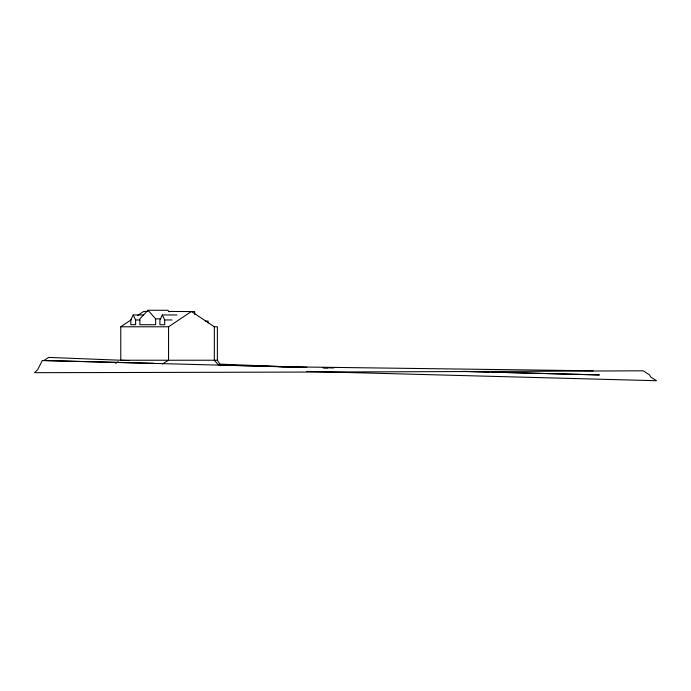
<?xml version="1.0" encoding="UTF-8"?>
<svg xmlns="http://www.w3.org/2000/svg" width="691" height="691" viewBox="0 0 691 691"><rect width="100%" height="100%" fill="white"/><g stroke="black" fill="none" stroke-linecap="round" stroke-linejoin="round"><path stroke-width="1.04" d="M133.208 314.958L130.815 319.959L130.815 324.71L135.609 324.71L135.609 319.959L133.208 314.958L143.624 314.958M162.307 314.958L159.906 319.959L159.906 324.71L164.708 324.71L164.708 319.959L162.307 314.958L176.887 314.958M153.851 363.319L42.341 360.503L37.599 369.754L34.55 372.674C237.436 372.337 440.314 371.741 643.2 370.799L649.549 374.928L650.559 376.897L656.45 380.724L306.795 371.413M147.96 310.276L139.884 318.845L139.884 324.71L155.639 324.71L155.639 318.845L147.96 310.276L167.749 310.276L169.148 311.831M220.731 365.574L217.38 360.236L120.77 360.236L120.77 326.783L131.333 319.717M137.492 315.588L143.659 311.468L147.814 311.468M120.77 326.783L168.552 326.783L191.442 311.468L214.331 326.783L214.331 360.236L218.391 364.908M43.948 360.503L48.69 357.411L129.355 360.581M115.604 363.354L118.187 361.79M162.523 363.872L168.552 360.236L168.552 326.783M168.587 311.468L194.681 311.572L194.681 314.457M155.639 318.845L160.839 318.845M135.609 319.959L139.772 319.959M164.708 319.959L171.999 319.959M205.218 321.09L208.103 321.09L208.103 322.982M214.184 326.783L217.38 326.783L217.38 360.236M277.877 366.671L593.068 370.799M219.583 365.012L306.821 367.267M322.956 367.69L333.718 367.966M464.948 371.404L489.694 372.052M491.845 372.112L599.417 374.928L462.383 371.413M42.341 360.503L300.542 367.249M323.198 367.837L327.517 367.949M219.703 364.131L284.234 366.671"/></g></svg>
